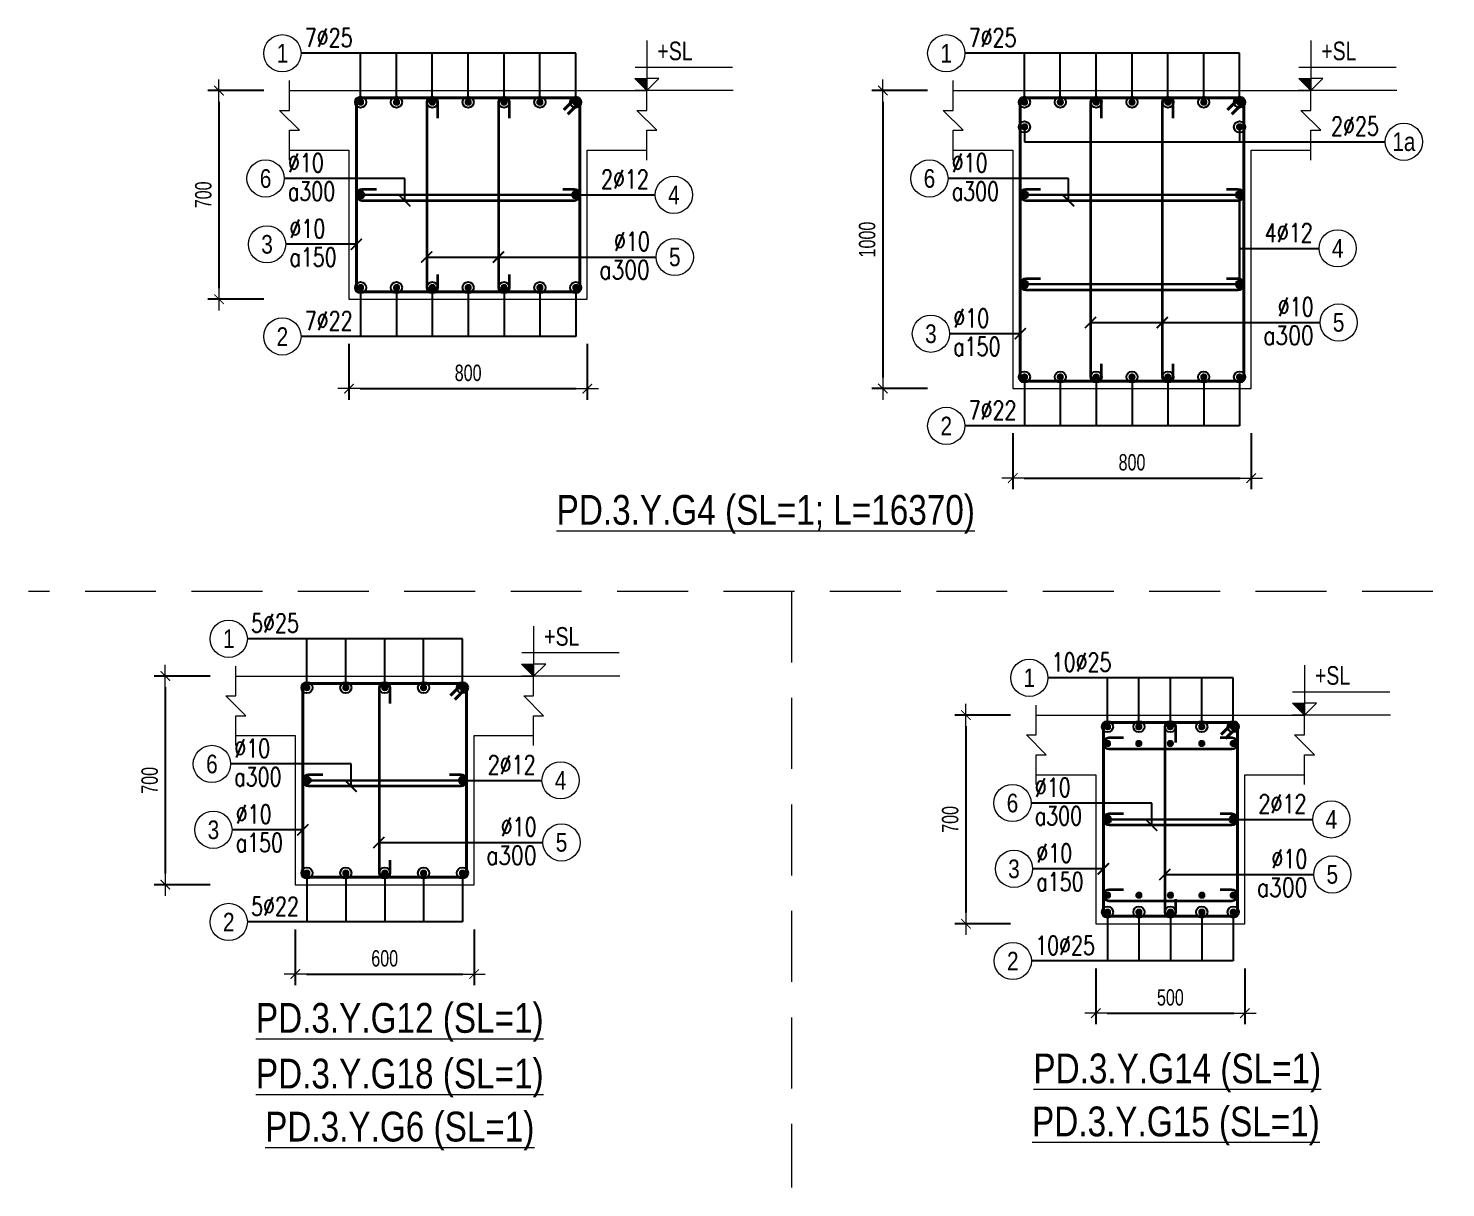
# Model space of a CAD drawing. Header units: millimetres. Extents: x 0 to 264070, y -218202 to 27271.
# Drawn here: x 246139 to 250897, y -201149 to -197260 of the extents above; entities that cross this region are included whole.
import ezdxf
from ezdxf.enums import TextEntityAlignment as Align

# ---------------------------------------------------------------- set-up
doc = ezdxf.new("R2010")
doc.units = ezdxf.units.MM
doc.header["$PDMODE"] = 3
doc.linetypes.add('HIDDEN2', pattern=[4.762499999999999, 3.175, -1.5875])
doc.layers.get('0').update_dxf_attribs({"lineweight": 20})
doc.layers.get('Defpoints').update_dxf_attribs({"color": 151, "lineweight": 9})
for name, color, linetype, lineweight in [('NDC_S_ANNO', 7, 'Continuous', 20), ('NDC_S_CONTINUOUS', 3, 'Continuous', 20), ('NDC_S_DIM', 1, 'Continuous', 15), ('NDC_S_HIDDEN', 8, 'HIDDEN2', 13), ('NDC_S_REBAR', 4, 'Continuous', 35), ('NDC_S_STIRRUP', 4, 'Continuous', 40), ('NDC_S_TEXT SYMBOL', 7, 'Continuous', 20), ('NDC_S_THIN LINE', 8, 'Continuous', 9), ('NDC_S_VN TEXT', 7, 'Continuous', 20)]:
    doc.layers.add(name, color=color, linetype=linetype, lineweight=lineweight)
doc.styles.add('ARIAL', font='arial.ttf', dxfattribs={"width": 0.8})
doc.styles.add('NDC_ANNO', font='', dxfattribs={"width": 0.8})
doc.styles.add('NDC_DIM', font='', dxfattribs={"width": 0.75})
doc.styles.add('NDC_EN TXT', font='romans.shx', dxfattribs={"width": 0.8})
doc.styles.get('NDC_ANNO').set_extended_font_data('Dotum')
doc.styles.get('NDC_DIM').set_extended_font_data('Dotum')
doc.dimstyles.new('NDC_dim_25', dxfattribs={"dimscale": 25, "dimtxt": 2.2, "dimasz": 1.5, "dimexe": 1.5, "dimexo": 2.5, "dimgap": 1, "dimtad": 1, "dimdec": 0, "dimzin": 0, "dimdsep": 46, "dimtxsty": 'NDC_DIM', "dimblk": 'DIMMARK', "dimcen": 0.09, "dimdle": 1.2, "dimclrd": 1, "dimclre": 1, "dimclrt": 3, "dimadec": 0, "dimazin": 0, "dimtfac": 1, "dimtdec": 0, "dimtix": 1, "dimtofl": 0, "dimtmove": 0, "dimatfit": 3, "dimfxl": 6, "dimfxlon": 1, "dimtolj": 1, "dimtzin": 0, "dimarcsym": 0})

# ---------------------------------------------------------------- blocks, each defined once
blk = doc.blocks.new('DIMMARK')
at = {"layer": 'NDC_S_DIM', "color": 1}
blk.add_line((-1.5, 0), (1, 0), dxfattribs=at)
at = {"layer": 'NDC_S_DIM', "color": 2, "const_width": 0.1}
blk.add_lwpolyline([(-0.4242640687119285, -0.4242640687119285), (0.4242640687119285, 0.4242640687119285)], dxfattribs=at)
blk = doc.blocks.new('kata_block_THEP')
at = {"layer": 'NDC_S_REBAR', "color": 0}
for p, q in [((-0.5, 0), (0.5, 0)), ((-0.3535533905960619, 0.353553390592424), (0.3535533905960619, -0.353553390592424)), ((0.3535533905960619, 0.353553390592424), (-0.3535533905960619, -0.353553390592424)), ((0, 0.5), (0, -0.5))]:
    blk.add_line(p, q, dxfattribs=at)
at = {"layer": 'NDC_S_REBAR', "color": 0, "const_width": 0.08333333333333334}
blk.add_lwpolyline([(-0.5, -1.818989403545856e-12, 1), (0.5000000000145519, -1.818989403545856e-12, 1), (-0.5, -1.818989403545856e-12, 1)], format="xyb", dxfattribs=at)
blk = doc.blocks.new('*U241')
blk.add_circle((-2.5, 0), 2.5)
at = {"layer": 'NDC_S_VN TEXT', "color": 3, "style": 'NDC_EN TXT', "width": 0.75}
for tag, p in [('DK1', (0.5, 0.8455043070534884)), ('KC1', (0.5, -2.972544307831413))]:
    blk.add_attdef(tag, p, '', height=2.5, dxfattribs=at)
at = {"layer": 'NDC_S_VN TEXT', "color": 7, "style": 'ARIAL', "width": 0.8}
blk.add_attdef('SH2', text='', height=2.5, dxfattribs=at).set_placement((-2.5, 0), align=Align.MIDDLE)
blk = doc.blocks.new('*U239')
blk.add_circle((2.5, 0), 2.5)
at = {"layer": 'NDC_S_VN TEXT', "color": 3, "style": 'NDC_EN TXT', "width": 0.75}
blk.add_attdef('DK2', text='', height=2.5, dxfattribs=at).set_placement((-0.85, 0.8455043070534884), align=Align.RIGHT)
at = {"layer": 'NDC_S_VN TEXT', "color": 7, "style": 'ARIAL', "width": 0.8}
blk.add_attdef('SH3', text='', height=2.5, dxfattribs=at).set_placement((2.5, 0), align=Align.MIDDLE)
blk = doc.blocks.new('*U321')
blk.add_circle((2.5, 0), 2.5)
at = {"layer": 'NDC_S_VN TEXT', "color": 3, "style": 'NDC_EN TXT'}
for tag, width, p in [('DK2', 0.75, (-0.85, 0.8455043070534884)), ('KC2', 0.8, (-0.85, -2.972544307831413))]:
    blk.add_attdef(tag, text='', height=2.5, dxfattribs=dict(at, width=width)).set_placement(p, align=Align.RIGHT)
at = {"layer": 'NDC_S_VN TEXT', "color": 7, "style": 'ARIAL', "width": 0.8}
blk.add_attdef('SH3', text='', height=2.5, dxfattribs=at).set_placement((2.5, 0), align=Align.MIDDLE)
blk = doc.blocks.new('kata_block_CT')
at = {"layer": 'NDC_S_ANNO'}
blk.add_hatch(color=3, dxfattribs=at).paths.add_polyline_path([(0, 1.596954857557648), (-1.612010908633238, 1.596954857557648), (0, 0)])
at = {"layer": 'NDC_S_ANNO', "ltscale": 50}
h = blk.add_hatch(dxfattribs=at)
h.set_pattern_fill('ANSI31', color=256, scale=1.406250541793835, style=0)
h.set_pattern_definition([(45.00000000000001, (0, 5.456968210637569e-12), (-3.157122508925224, 3.157122508925225), [])])
h.paths.add_polyline_path([(0, 1.596954857557648), (0, 0), (1.612010908924276, 1.596954857557648)])
for p, q in [((-1.592704896858777, 3.140833880479477), (11.46947077315417, 3.140833880479477)), ((11.56125648126181, 5.456968210637569e-12), (-1.63869572513795, 5.456968210637569e-12))]:
    blk.add_line(p, q, dxfattribs=at)
for points in [[(0, 6.69495074864426), (0, 0)], [(0, 0), (-1.612010908924276, 1.596954857557648), (0, 1.596954857557648)], [(0, 0), (1.612010908924276, 1.596954857557648), (0, 1.596954857557648)]]:
    blk.add_lwpolyline(points, dxfattribs=at)
at = {"layer": 'NDC_S_ANNO', "color": 8, "ltscale": 50}
blk.add_lwpolyline([(0, 0), (-1.612010908633238, 1.596954857557648), (0, 1.596954857557648)], dxfattribs=at)
at = {"layer": 'NDC_S_TEXT SYMBOL', "color": 3, "style": 'NDC_ANNO', "width": 0.8}
blk.add_attdef('CT', (1.409564409346785, 4.068271311703938), '', height=2.5, dxfattribs=at)
blk = doc.blocks.new('*D762')
at = {"layer": 'Defpoints', "color": 0, "transparency": 16777216}
for p in [(249443.8837442323, -198468.3574197125), (250243.8837442323, -198468.3574197125), (250243.8837442323, -198768.3574197125)]:
    blk.add_point(p, dxfattribs=at)
at = {"layer": 'NDC_S_DIM', "color": 1, "lineweight": -2, "transparency": 16777216}
for p, q in [((249443.8837442323, -198618.3574197125), (249443.8837442323, -198805.8574197125)), ((250243.8837442323, -198618.3574197125), (250243.8837442323, -198805.8574197125)), ((249481.3837442323, -198768.3574197125), (250206.3837442323, -198768.3574197125))]:
    blk.add_line(p, q, dxfattribs=at)
at = {"layer": 'NDC_S_DIM', "color": 1, "lineweight": -2, "transparency": 16777216, "xscale": 37.5, "yscale": 37.5, "zscale": 37.5, "rotation": 180}
blk.add_blockref('DIMMARK', (249443.8837442323, -198768.3574197125), dxfattribs=at)
at = {"layer": 'NDC_S_DIM', "color": 1, "lineweight": -2, "transparency": 16777216, "xscale": 37.5, "yscale": 37.5, "zscale": 37.5}
blk.add_blockref('DIMMARK', (250243.8837442323, -198768.3574197125), dxfattribs=at)
at = {"layer": 'NDC_S_DIM', "color": 3, "transparency": 16777216, "insert": (249843.8837442323, -198715.8574197125), "char_height": 55.00000000000001, "attachment_point": 5, "style": 'NDC_DIM'}
blk.add_mtext('\\A1;800', dxfattribs=at)
blk = doc.blocks.new('*D763')
at = {"layer": 'Defpoints', "color": 0, "transparency": 16777216}
for p in [(249513.5568687766, -197468.3574197125), (249007.5568687766, -198468.3574197125), (249513.5568687766, -198468.3574197125)]:
    blk.add_point(p, dxfattribs=at)
at = {"layer": 'NDC_S_DIM', "color": 1, "lineweight": -2, "transparency": 16777216}
for p, q in [((249157.5568687766, -197468.3574197125), (248970.0568687766, -197468.3574197125)), ((249007.5568687766, -197505.8574197125), (249007.5568687766, -198430.8574197125)), ((249157.5568687766, -198468.3574197125), (248970.0568687766, -198468.3574197125))]:
    blk.add_line(p, q, dxfattribs=at)
at = {"layer": 'NDC_S_DIM', "color": 1, "lineweight": -2, "transparency": 16777216, "xscale": 37.5, "yscale": 37.5, "zscale": 37.5}
for p, rotation in [((249007.5568687766, -197468.3574197125), 90), ((249007.5568687766, -198468.3574197125), 270)]:
    blk.add_blockref('DIMMARK', p, dxfattribs=dict(at, rotation=rotation))
at = {"layer": 'NDC_S_DIM', "color": 3, "transparency": 16777216, "insert": (248955.0568687767, -197968.3574197125), "char_height": 55.00000000000001, "attachment_point": 5, "rotation": 90, "style": 'NDC_DIM'}
blk.add_mtext('\\A1;1000', dxfattribs=at)
blk = doc.blocks.new('kata_block_TD')
at = {"color": 6, "linetype": 'ByBlock', "lineweight": -2, "style": 'ARIAL', "width": 0.8}
blk.add_attdef('SECTDET2', text='', height=5, dxfattribs=at).set_placement((0, 7.970649532882817), align=Align.CENTER)
at = {"color": 0, "linetype": 'ByBlock', "lineweight": -2, "style": 'ARIAL', "width": 0.8}
blk.add_attdef('SECTDET1', text='', height=5, dxfattribs=at).set_placement((0, 1.470649532882817), align=Align.CENTER)
at = {"color": 3, "lineweight": 25, "style": 'ARIAL', "width": 0.8}
blk.add_attdef('SSCALE', text='', height=2.5, dxfattribs=at).set_placement((0, -3.998868953555331), align=Align.CENTER)
blk = doc.blocks.new('*D764')
at = {"layer": 'Defpoints', "color": 0, "transparency": 16777216}
for p in [(247215.6397079029, -198168.3574197125), (248015.6397079029, -198168.3574197125), (248015.6397079029, -198468.3574197125)]:
    blk.add_point(p, dxfattribs=at)
at = {"layer": 'NDC_S_DIM', "color": 1, "lineweight": -2, "transparency": 16777216}
for p, q in [((247215.6397079029, -198318.3574197125), (247215.6397079029, -198505.8574197125)), ((248015.6397079029, -198318.3574197125), (248015.6397079029, -198505.8574197125)), ((247253.1397079029, -198468.3574197125), (247978.1397079029, -198468.3574197125))]:
    blk.add_line(p, q, dxfattribs=at)
at = {"layer": 'NDC_S_DIM', "color": 1, "lineweight": -2, "transparency": 16777216, "xscale": 37.5, "yscale": 37.5, "zscale": 37.5, "rotation": 180}
blk.add_blockref('DIMMARK', (247215.6397079029, -198468.3574197125), dxfattribs=at)
at = {"layer": 'NDC_S_DIM', "color": 1, "lineweight": -2, "transparency": 16777216, "xscale": 37.5, "yscale": 37.5, "zscale": 37.5}
blk.add_blockref('DIMMARK', (248015.6397079029, -198468.3574197125), dxfattribs=at)
at = {"layer": 'NDC_S_DIM', "color": 3, "transparency": 16777216, "insert": (247615.6397079029, -198415.8574197125), "char_height": 55.00000000000001, "attachment_point": 5, "style": 'NDC_DIM'}
blk.add_mtext('\\A1;800', dxfattribs=at)
blk = doc.blocks.new('*D765')
at = {"layer": 'Defpoints', "color": 0, "transparency": 16777216}
for p in [(247285.3128324472, -197468.3574197125), (246779.3128324472, -198168.3574197125), (247285.3128324472, -198168.3574197125)]:
    blk.add_point(p, dxfattribs=at)
at = {"layer": 'NDC_S_DIM', "color": 1, "lineweight": -2, "transparency": 16777216}
for p, q in [((246929.3128324472, -197468.3574197125), (246741.8128324472, -197468.3574197125)), ((246779.3128324472, -197505.8574197125), (246779.3128324472, -198130.8574197125)), ((246929.3128324472, -198168.3574197125), (246741.8128324472, -198168.3574197125))]:
    blk.add_line(p, q, dxfattribs=at)
at = {"layer": 'NDC_S_DIM', "color": 1, "lineweight": -2, "transparency": 16777216, "xscale": 37.5, "yscale": 37.5, "zscale": 37.5}
for p, rotation in [((246779.3128324472, -197468.3574197125), 90), ((246779.3128324472, -198168.3574197125), 270)]:
    blk.add_blockref('DIMMARK', p, dxfattribs=dict(at, rotation=rotation))
at = {"layer": 'NDC_S_DIM', "color": 3, "transparency": 16777216, "insert": (246726.8128324472, -197818.3574197125), "char_height": 55.00000000000001, "attachment_point": 5, "rotation": 90, "style": 'NDC_DIM'}
blk.add_mtext('\\A1;700', dxfattribs=at)
blk = doc.blocks.new('*U240')
blk.add_circle((-2.5, 0), 2.5)
at = {"layer": 'NDC_S_VN TEXT', "color": 3, "style": 'NDC_EN TXT', "width": 0.75}
blk.add_attdef('DK1', (0.5, 0.8455043070534884), '', height=2.5, dxfattribs=at)
at = {"layer": 'NDC_S_VN TEXT', "color": 7, "style": 'ARIAL', "width": 0.8}
blk.add_attdef('SH2', text='', height=2.5, dxfattribs=at).set_placement((-2.5, 0), align=Align.MIDDLE)
blk = doc.blocks.new('*D892')
at = {"layer": 'Defpoints', "color": 0, "transparency": 16777216}
for p in [(247035.5043289288, -200132.6224342701), (247635.5043289288, -200132.6224342701), (247635.5043289288, -200432.6224342701)]:
    blk.add_point(p, dxfattribs=at)
at = {"layer": 'NDC_S_DIM', "color": 1, "lineweight": -2, "transparency": 16777216}
for p, q in [((247035.5043289288, -200282.6224342701), (247035.5043289288, -200470.1224342701)), ((247635.5043289288, -200282.6224342701), (247635.5043289288, -200470.1224342701)), ((247073.0043289288, -200432.6224342701), (247598.0043289288, -200432.6224342701))]:
    blk.add_line(p, q, dxfattribs=at)
at = {"layer": 'NDC_S_DIM', "color": 1, "lineweight": -2, "transparency": 16777216, "xscale": 37.5, "yscale": 37.5, "zscale": 37.5, "rotation": 180}
blk.add_blockref('DIMMARK', (247035.5043289288, -200432.6224342701), dxfattribs=at)
at = {"layer": 'NDC_S_DIM', "color": 1, "lineweight": -2, "transparency": 16777216, "xscale": 37.5, "yscale": 37.5, "zscale": 37.5}
blk.add_blockref('DIMMARK', (247635.5043289288, -200432.6224342701), dxfattribs=at)
at = {"layer": 'NDC_S_DIM', "color": 3, "transparency": 16777216, "insert": (247335.5043289288, -200380.1224342701), "char_height": 55.00000000000001, "attachment_point": 5, "style": 'NDC_DIM'}
blk.add_mtext('\\A1;600', dxfattribs=at)
blk = doc.blocks.new('*D893')
at = {"layer": 'Defpoints', "color": 0, "transparency": 16777216}
for p in [(247105.1774534731, -199432.6224342701), (246599.1774534731, -200132.6224342701), (247105.1774534731, -200132.6224342701)]:
    blk.add_point(p, dxfattribs=at)
at = {"layer": 'NDC_S_DIM', "color": 1, "lineweight": -2, "transparency": 16777216}
for p, q in [((246749.1774534731, -199432.6224342701), (246561.6774534731, -199432.6224342701)), ((246599.1774534731, -199470.1224342701), (246599.1774534731, -200095.1224342701)), ((246749.1774534731, -200132.6224342701), (246561.6774534731, -200132.6224342701))]:
    blk.add_line(p, q, dxfattribs=at)
at = {"layer": 'NDC_S_DIM', "color": 1, "lineweight": -2, "transparency": 16777216, "xscale": 37.5, "yscale": 37.5, "zscale": 37.5}
for p, rotation in [((246599.1774534731, -199432.6224342701), 90), ((246599.1774534731, -200132.6224342701), 270)]:
    blk.add_blockref('DIMMARK', p, dxfattribs=dict(at, rotation=rotation))
at = {"layer": 'NDC_S_DIM', "color": 3, "transparency": 16777216, "insert": (246546.6774534732, -199782.6224342701), "char_height": 55.00000000000001, "attachment_point": 5, "rotation": 90, "style": 'NDC_DIM'}
blk.add_mtext('\\A1;700', dxfattribs=at)
blk = doc.blocks.new('*D894')
at = {"layer": 'Defpoints', "color": 0, "transparency": 16777216}
for p in [(249722.6270704448, -200263.6483653344), (250222.6270704448, -200263.6483653344), (250222.6270704448, -200563.6483653344)]:
    blk.add_point(p, dxfattribs=at)
at = {"layer": 'NDC_S_DIM', "color": 1, "lineweight": -2, "transparency": 16777216}
for p, q in [((249722.6270704448, -200413.6483653344), (249722.6270704448, -200601.1483653344)), ((250222.6270704448, -200413.6483653344), (250222.6270704448, -200601.1483653344)), ((249760.1270704448, -200563.6483653344), (250185.1270704448, -200563.6483653344))]:
    blk.add_line(p, q, dxfattribs=at)
at = {"layer": 'NDC_S_DIM', "color": 1, "lineweight": -2, "transparency": 16777216, "xscale": 37.5, "yscale": 37.5, "zscale": 37.5, "rotation": 180}
blk.add_blockref('DIMMARK', (249722.6270704448, -200563.6483653344), dxfattribs=at)
at = {"layer": 'NDC_S_DIM', "color": 1, "lineweight": -2, "transparency": 16777216, "xscale": 37.5, "yscale": 37.5, "zscale": 37.5}
blk.add_blockref('DIMMARK', (250222.6270704448, -200563.6483653344), dxfattribs=at)
at = {"layer": 'NDC_S_DIM', "color": 3, "transparency": 16777216, "insert": (249972.6270704448, -200511.1483653344), "char_height": 55.00000000000001, "attachment_point": 5, "style": 'NDC_DIM'}
blk.add_mtext('\\A1;500', dxfattribs=at)
blk = doc.blocks.new('*D895')
at = {"layer": 'Defpoints', "color": 0, "transparency": 16777216}
for p in [(249792.3001949891, -199563.6483653344), (249286.3001949891, -200263.6483653344), (249792.3001949891, -200263.6483653344)]:
    blk.add_point(p, dxfattribs=at)
at = {"layer": 'NDC_S_DIM', "color": 1, "lineweight": -2, "transparency": 16777216}
for p, q in [((249436.3001949891, -199563.6483653344), (249248.8001949891, -199563.6483653344)), ((249286.3001949891, -199601.1483653344), (249286.3001949891, -200226.1483653344)), ((249436.3001949891, -200263.6483653344), (249248.8001949891, -200263.6483653344))]:
    blk.add_line(p, q, dxfattribs=at)
at = {"layer": 'NDC_S_DIM', "color": 1, "lineweight": -2, "transparency": 16777216, "xscale": 37.5, "yscale": 37.5, "zscale": 37.5}
for p, rotation in [((249286.3001949891, -199563.6483653344), 90), ((249286.3001949891, -200263.6483653344), 270)]:
    blk.add_blockref('DIMMARK', p, dxfattribs=dict(at, rotation=rotation))
at = {"layer": 'NDC_S_DIM', "color": 3, "transparency": 16777216, "insert": (249233.8001949892, -199913.6483653344), "char_height": 55.00000000000001, "attachment_point": 5, "rotation": 90, "style": 'NDC_DIM'}
blk.add_mtext('\\A1;700', dxfattribs=at)

msp = doc.modelspace()

# ---------------------------------------------------------------- linework, layer by layer
at = {"layer": 'NDC_S_CONTINUOUS'}
for points in [[(247015.6397079029, -197468.3574197125), (247215.6397079029, -197468.3574197125), (247215.6397079029, -197468.3574197125), (248015.6397079029, -197468.3574197125), (248015.6397079029, -197468.3574197125), (248215.6397079029, -197468.3574197125)], [(249243.8837442323, -197468.3574197125), (249443.8837442323, -197468.3574197125), (249443.8837442323, -197468.3574197125), (250243.8837442323, -197468.3574197125), (250243.8837442323, -197468.3574197125), (250443.8837442323, -197468.3574197125)], [(247015.6397079029, -197668.3574197125), (247215.6397079029, -197668.3574197125), (247215.6397079029, -198168.3574197125), (248015.6397079029, -198168.3574197125), (248015.6397079029, -197668.3574197125), (248215.6397079029, -197668.3574197125)], [(249243.8837442323, -197668.3574197125), (249443.8837442323, -197668.3574197125), (249443.8837442323, -198468.3574197125), (250243.8837442323, -198468.3574197125), (250243.8837442323, -197668.3574197125), (250443.8837442323, -197668.3574197125)], [(246835.5043289288, -199432.6224342701), (247035.5043289288, -199432.6224342701), (247035.5043289288, -199432.6224342701), (247635.5043289288, -199432.6224342701), (247635.5043289288, -199432.6224342701), (247835.5043289288, -199432.6224342701)], [(249522.6270704448, -199563.6483653344), (249722.6270704448, -199563.6483653344), (249722.6270704448, -199563.6483653344), (250222.6270704448, -199563.6483653344), (250222.6270704448, -199563.6483653344), (250422.6270704448, -199563.6483653344)], [(246835.5043289288, -199632.6224342701), (247035.5043289288, -199632.6224342701), (247035.5043289288, -200132.6224342701), (247635.5043289288, -200132.6224342701), (247635.5043289288, -199632.6224342701), (247835.5043289288, -199632.6224342701)], [(249522.6270704448, -199763.6483653344), (249722.6270704448, -199763.6483653344), (249722.6270704448, -200263.6483653344), (250222.6270704448, -200263.6483653344), (250222.6270704448, -199763.6483653344), (250422.6270704448, -199763.6483653344)]]:
    msp.add_lwpolyline(points, dxfattribs=at)
at = {"layer": 'NDC_S_DIM'}
for centre in [(249482.8837442322, -197590.3925033232), (250204.8837442322, -197590.3925033232)]:
    msp.add_circle(centre, 18.82654195789014, dxfattribs=at)
at = {"layer": 'NDC_S_HIDDEN', "ltscale": 75}
for p, q in [((264069.962048562, -199149.0592886331), (246139.3854869821, -199149.0592886331)), ((248700.8964243506, -199149.0592886331), (248700.8964243506, -201149.0592886309))]:
    msp.add_line(p, q, dxfattribs=at)
at = {"layer": 'NDC_S_REBAR'}
for points in [[(247513.605371043, -197560.7021096458), (247513.605371043, -197511.788939836, 0.9999999999999999), (247476.741371043, -197511.788939836), (247476.741371043, -198124.9254197125, 0.9999999999999999), (247513.605371043, -198124.9254197125), (247513.605371043, -198085.6685287037, -0.414213562)], [(247754.2720377098, -197560.7021096458), (247754.2720377098, -197511.788939836, 0.9999999999999999), (247717.4080377097, -197511.788939836), (247717.4080377097, -198124.9254197125, 0.9999999999999999), (247754.2720377098, -198124.9254197125), (247754.2720377098, -198085.6685287037, -0.414213562)], [(249741.8494073724, -197560.7021096458), (249741.8494073724, -197511.788939836, 0.9999999999999999), (249704.9854073724, -197511.788939836), (249704.9854073724, -198424.9254197125, 0.9999999999999999), (249741.8494073724, -198424.9254197125), (249741.8494073724, -198385.6685287037, -0.414213562)], [(249982.5160740392, -197560.7021096458), (249982.5160740392, -197511.788939836, 0.9999999999999999), (249945.6520740392, -197511.788939836), (249945.6520740392, -198424.9254197125, 0.9999999999999999), (249982.5160740392, -198424.9254197125), (249982.5160740392, -198385.6685287037, -0.414213562)], [(247307.9848777127, -197799.9254197125), (247259.0717079029, -197799.9254197125, 0.9999999999999999), (247259.0717079029, -197836.7894197126), (247972.2077079028, -197836.7894197126, 0.9999999999999999), (247972.2077079028, -197799.9254197125), (247932.950816894, -197799.9254197125, -0.414213562)], [(249536.2289140422, -197799.9254197125), (249487.3157442323, -197799.9254197125, 0.9999999999999999), (249487.3157442323, -197836.7894197126), (250200.4517442323, -197836.7894197126, 0.9999999999999999), (250200.4517442323, -197799.9254197125), (250161.1948532235, -197799.9254197125, -0.414213562)], [(249536.2289140422, -198099.9254197125), (249487.3157442323, -198099.9254197125, 0.9999999999999999), (249487.3157442323, -198136.7894197126), (250200.4517442323, -198136.7894197126, 0.9999999999999999), (250200.4517442323, -198099.9254197125), (250161.1948532235, -198099.9254197125, -0.414213562)], [(247353.8743710229, -199524.9671242034), (247353.8743710229, -199476.0539543936, 0.9999999999999999), (247317.0103710229, -199476.0539543936), (247317.0103710229, -200089.19043427, 0.9999999999999999), (247353.8743710229, -200089.19043427), (247353.8743710229, -200049.9335432612, -0.414213562)], [(249991.0590704448, -199655.9930552678), (249991.0590704448, -199607.0798854579, 0.9999999999999999), (249954.1950704448, -199607.0798854579), (249954.1950704448, -200220.2163653344, 0.9999999999999999), (249991.0590704448, -200220.2163653344), (249991.0590704448, -200180.9594743256, -0.414213562)], [(249814.9722402547, -199640.2738887314), (249766.0590704448, -199640.2738887314, 0.9999999999999999), (249766.0590704448, -199677.1378887315), (250179.1950704448, -199677.1378887315, 0.9999999999999999), (250179.1950704448, -199640.2738887314), (250139.9381794359, -199640.2738887314, -0.414213562)], [(247127.8494987387, -199764.1904342701), (247078.9363289288, -199764.1904342701, 0.9999999999999999), (247078.9363289288, -199801.0544342702), (247592.0723289288, -199801.0544342702, 0.9999999999999999), (247592.0723289288, -199764.1904342701), (247552.81543792, -199764.1904342701, -0.414213562)], [(249814.9722402547, -199895.2163653344), (249766.0590704448, -199895.2163653344, 0.9999999999999999), (249766.0590704448, -199932.0803653345), (250179.1950704448, -199932.0803653345, 0.9999999999999999), (250179.1950704448, -199895.2163653344), (250139.9381794359, -199895.2163653344, -0.414213562)], [(249814.9722402547, -200149.7160578582), (249766.0590704448, -200149.7160578582, 0.9999999999999999), (249766.0590704448, -200186.5800578582), (250179.1950704448, -200186.5800578582, 0.9999999999999999), (250179.1950704448, -200149.7160578582), (250139.9381794359, -200149.7160578582, -0.414213562)]]:
    msp.add_lwpolyline(points, format="xyb", dxfattribs=at)
at = {"layer": 'NDC_S_STIRRUP'}
for points in [[(247936.6397079029, -197533.3574197125), (247976.6397079029, -197493.3574197125, -0.414213562), (247990.6397079029, -197507.3574197125), (247990.6397079029, -198129.3574197125, -0.414213562), (247976.6397079029, -198143.3574197125), (247254.6397079029, -198143.3574197125, -0.414213562), (247240.6397079029, -198129.3574197125), (247240.6397079029, -197507.3574197125, -0.414213562), (247254.6397079029, -197493.3574197125), (247976.6397079029, -197493.3574197125, -0.414213562), (247990.6397079029, -197507.3574197125), (247950.6397079029, -197547.3574197125)], [(250164.8837442323, -197533.3574197125), (250204.8837442323, -197493.3574197125, -0.414213562), (250218.8837442323, -197507.3574197125), (250218.8837442323, -198429.3574197125, -0.414213562), (250204.8837442323, -198443.3574197125), (249482.8837442323, -198443.3574197125, -0.414213562), (249468.8837442323, -198429.3574197125), (249468.8837442323, -197507.3574197125, -0.414213562), (249482.8837442323, -197493.3574197125), (250204.8837442323, -197493.3574197125, -0.414213562), (250218.8837442323, -197507.3574197125), (250178.8837442323, -197547.3574197125)], [(247556.5043289288, -199497.6224342701), (247596.5043289288, -199457.6224342701, -0.414213562), (247610.5043289288, -199471.6224342701), (247610.5043289288, -200093.6224342701, -0.414213562), (247596.5043289288, -200107.6224342701), (247074.5043289288, -200107.6224342701, -0.414213562), (247060.5043289288, -200093.6224342701), (247060.5043289288, -199471.6224342701, -0.414213562), (247074.5043289288, -199457.6224342701), (247596.5043289288, -199457.6224342701, -0.414213562), (247610.5043289288, -199471.6224342701), (247570.5043289288, -199511.6224342701)], [(250143.6270704448, -199628.6483653344), (250183.6270704448, -199588.6483653344, -0.414213562), (250197.6270704448, -199602.6483653344), (250197.6270704448, -200224.6483653344, -0.414213562), (250183.6270704448, -200238.6483653344), (249761.6270704448, -200238.6483653344, -0.414213562), (249747.6270704448, -200224.6483653344), (249747.6270704448, -199602.6483653344, -0.414213562), (249761.6270704448, -199588.6483653344), (250183.6270704448, -199588.6483653344, -0.414213562), (250197.6270704448, -199602.6483653344), (250157.6270704448, -199642.6483653344)]]:
    msp.add_lwpolyline(points, format="xyb", dxfattribs=at)
at = {"layer": 'NDC_S_THIN LINE'}
for points in [[(247015.6397079029, -197701.6907530459), (247015.6397079029, -197601.6907530459), (247048.9730412362, -197601.6907530459), (246982.3063745695, -197535.0240863792), (247015.6397079029, -197535.0240863792), (247015.6397079029, -197435.0240863792)], [(248215.6397079029, -197701.6907530459), (248215.6397079029, -197601.6907530459), (248248.9730412362, -197601.6907530459), (248182.3063745695, -197535.0240863792), (248215.6397079029, -197535.0240863792), (248215.6397079029, -197435.0240863792)], [(249243.8837442323, -197701.6907530459), (249243.8837442323, -197601.6907530459), (249277.2170775656, -197601.6907530459), (249210.550410899, -197535.0240863792), (249243.8837442323, -197535.0240863792), (249243.8837442323, -197435.0240863792)], [(250443.8837442323, -197701.6907530459), (250443.8837442323, -197601.6907530459), (250477.2170775656, -197601.6907530459), (250410.550410899, -197535.0240863792), (250443.8837442323, -197535.0240863792), (250443.8837442323, -197435.0240863792)], [(246835.5043289288, -199665.9557676034), (246835.5043289288, -199565.9557676034), (246868.8376622621, -199565.9557676034), (246802.1709955955, -199499.2891009368), (246835.5043289288, -199499.2891009368), (246835.5043289288, -199399.2891009368)], [(247835.5043289288, -199665.9557676034), (247835.5043289288, -199565.9557676034), (247868.8376622621, -199565.9557676034), (247802.1709955955, -199499.2891009368), (247835.5043289288, -199499.2891009368), (247835.5043289288, -199399.2891009368)], [(249522.6270704448, -199796.9816986678), (249522.6270704448, -199696.9816986678), (249555.9604037782, -199696.9816986678), (249489.2937371115, -199630.3150320011), (249522.6270704448, -199630.3150320011), (249522.6270704448, -199530.3150320011)], [(250422.6270704448, -199796.9816986678), (250422.6270704448, -199696.9816986678), (250455.9604037782, -199696.9816986678), (250389.2937371115, -199630.3150320011), (250422.6270704448, -199630.3150320011), (250422.6270704448, -199530.3150320011)]]:
    msp.add_lwpolyline(points, dxfattribs=at)

# ---------------------------------------------------------------- block references
at = {"layer": 'NDC_S_REBAR', "color": 3, "xscale": 22, "yscale": 22, "zscale": 22}
for p in [(247254.6397079029, -197507.3574197125), (247254.6397079029, -197818.3574197125), (247254.6397079029, -198129.3574197125)]:
    msp.add_blockref('kata_block_THEP', p, dxfattribs=at)
at = {"layer": 'NDC_S_REBAR', "xscale": 22, "yscale": 22, "zscale": 22}
for p in [(247374.9730412363, -197507.3574197126), (247495.3063745696, -197507.3574197126), (247615.6397079029, -197507.3574197125), (247735.9730412363, -197507.3574197125), (247856.3063745695, -197507.3574197125), (247976.6397079029, -197507.3574197125), (249482.8837442323, -197507.3574197125), (249603.2170775658, -197507.3574197126), (249723.5504108991, -197507.3574197126), (249843.8837442324, -197507.3574197125), (249964.2170775657, -197507.3574197125), (250084.550410899, -197507.3574197125), (250204.8837442323, -197507.3574197125), (249482.8837442322, -197590.3925033232), (250204.8837442322, -197590.3925033232), (247976.6397079029, -197818.3574197125), (249482.8837442323, -197818.3574197125), (250204.8837442323, -197818.3574197125), (247374.9730412363, -198129.3574197126), (247495.3063745696, -198129.3574197126), (247615.6397079029, -198129.3574197125), (247735.9730412363, -198129.3574197125), (247856.3063745695, -198129.3574197125), (247976.6397079029, -198129.3574197125), (249482.8837442323, -198118.3574197125), (250204.8837442323, -198118.3574197125), (249482.8837442323, -198429.3574197125), (249603.2170775658, -198429.3574197126), (249723.5504108991, -198429.3574197126), (249843.8837442324, -198429.3574197125), (249964.2170775657, -198429.3574197125), (250084.550410899, -198429.3574197125), (250204.8837442323, -198429.3574197125), (247074.5043289288, -199471.6224342701), (247205.0043289288, -199471.6224342701), (247335.5043289288, -199471.6224342701), (247466.0043289288, -199471.6224342701), (247596.5043289288, -199471.6224342701), (249761.6270704448, -199602.6483653344), (250183.6270704448, -199602.6483653344), (249761.6270704448, -199658.7058887314), (250183.6270704448, -199658.7058887314), (247074.5043289288, -199782.6224342701), (247596.5043289288, -199782.6224342701), (249761.6270704448, -199913.6483653344), (250183.6270704448, -199913.6483653344), (247074.5043289288, -200093.6224342701), (247205.0043289288, -200093.6224342701), (247335.5043289288, -200093.6224342701), (247466.0043289288, -200093.6224342701), (247596.5043289288, -200093.6224342701), (249761.6270704448, -200168.1480578582), (249867.1270704448, -200168.1480578582), (249972.6270704448, -200168.1480578582), (250078.1270704448, -200168.1480578582), (250183.6270704448, -200168.1480578582), (249761.6270704448, -200224.6483653344), (249867.1270704448, -200224.6483653344), (249972.6270704448, -200224.6483653344), (250078.1270704448, -200224.6483653344), (250183.6270704448, -200224.6483653344)]:
    msp.add_blockref('kata_block_THEP', p, dxfattribs=at)
at = {"layer": 'NDC_S_REBAR', "xscale": -22, "yscale": 22, "zscale": 22, "rotation": 180}
for p in [(249867.1270704448, -199602.6483653344), (249972.6270704448, -199602.6483653344), (250078.1270704448, -199602.6483653344), (249867.1270704448, -199658.7058887314), (249972.6270704448, -199658.7058887314), (250078.1270704448, -199658.7058887314)]:
    msp.add_blockref('kata_block_THEP', p, dxfattribs=at)
at = {"layer": 'NDC_S_THIN LINE', "xscale": 25, "yscale": 25, "zscale": 25}
for name, p, values in [('*U240', (247054.6397079029, -197343.3574197125), {'SH2': '1', 'DK1': '7%%c25'}), ('*U240', (249282.8837442323, -197343.3574197125), {'SH2': '1', 'DK1': '7%%c25'}), ('*U239', (250693.8837442322, -197640.3925033232), {'SH3': '1a', 'DK2': '2%%c25'}), ('*U241', (246998.1397079029, -197763.3574197125), {'SH2': '6', 'DK1': '%%c10', 'KC1': 'a300'}), ('*U241', (249226.3837442323, -197763.3574197125), {'SH2': '6', 'DK1': '%%c10', 'KC1': 'a300'}), ('*U239', (248243.5299517004, -197818.3574197125), {'SH3': '4', 'DK2': '2%%c12'}), ('*U241', (247003.1397079029, -197984.1780903221), {'SH2': '3', 'DK1': '%%c10', 'KC1': 'a150'}), ('*U321', (248246.6959067671, -198026.8245478919), {'SH3': '5', 'DK2': '%%c10', 'KC2': 'a300'}), ('*U239', (250471.7739880299, -197997.764915828), {'SH3': '4', 'DK2': '4%%c12'}), ('*U321', (250474.9399430965, -198246.5948981196), {'SH3': '5', 'DK2': '%%c10', 'KC2': 'a300'}), ('*U240', (247054.6397079029, -198293.3574197125), {'SH2': '2', 'DK1': '7%%c22'}), ('*U241', (249231.3837442323, -198284.1780903221), {'SH2': '3', 'DK1': '%%c10', 'KC1': 'a150'}), ('*U240', (249282.8837442323, -198593.3574197125), {'SH2': '2', 'DK1': '7%%c22'}), ('*U240', (246874.5043289288, -199307.6224342701), {'SH2': '1', 'DK1': '5%%c25'}), ('*U240', (249561.6270704448, -199438.6483653344), {'SH2': '1', 'DK1': '10%%c25'}), ('*U241', (246818.0043289288, -199727.6224342701), {'SH2': '6', 'DK1': '%%c10', 'KC1': 'a300'}), ('*U239', (247863.3945727264, -199782.6224342701), {'SH3': '4', 'DK2': '2%%c12'}), ('*U241', (249505.1270704448, -199858.6483653344), {'SH2': '6', 'DK1': '%%c10', 'KC1': 'a300'}), ('*U239', (250450.5173142423, -199913.6483653344), {'SH3': '4', 'DK2': '2%%c12'}), ('*U241', (246823.0043289288, -199948.4431048797), {'SH2': '3', 'DK1': '%%c10', 'KC1': 'a150'}), ('*U321', (247866.560527793, -199991.0895624494), {'SH3': '5', 'DK2': '%%c10', 'KC2': 'a300'}), ('*U241', (249510.1270704448, -200079.469035944), {'SH2': '3', 'DK1': '%%c10', 'KC1': 'a150'}), ('*U321', (250453.683269309, -200098.5646282212), {'SH3': '5', 'DK2': '%%c10', 'KC2': 'a300'}), ('*U240', (246874.5043289288, -200257.6224342701), {'SH2': '2', 'DK1': '5%%c22'}), ('*U240', (249506.1686225963, -200388.6483653344), {'SH2': '2', 'DK1': '10%%c25'})]:
    msp.add_blockref(name, p, dxfattribs=at).add_auto_attribs(values)
at = {"layer": 'NDC_S_VN TEXT', "xscale": 25, "yscale": 25, "zscale": 25}
for p in [(248215.6397079029, -197468.3574197125), (250443.8837442323, -197468.3574197125), (247835.5043289288, -199432.6224342701), (250422.6270704448, -199563.6483653344)]:
    msp.add_blockref('kata_block_CT', p, dxfattribs=at).add_auto_attribs({'CT': '+SL'})
at = {"layer": 'NDC_S_VN TEXT'}
ref = msp.add_blockref('kata_block_TD', (248614.6534707602, -198954.5671633888), dxfattribs=dict(at, xscale=20, yscale=20, zscale=20))
ref.add_attrib('SECTDET1', '%%uPD.3.Y.G4 (SL=1; L=16370)', dxfattribs={"layer": '0', "color": 0, "linetype": 'ByBlock', "lineweight": -2, "height": 100, "style": 'ARIAL', "width": 0.8}).set_placement((248614.6534707602, -198925.1541727312), align=Align.CENTER)
ref = msp.add_blockref('kata_block_TD', (247386.0970851736, -200658.9611919992), dxfattribs=dict(at, xscale=20, yscale=20, zscale=20))
ref.add_attrib('SECTDET1', '%%uPD.3.Y.G12 (SL=1)', dxfattribs={"layer": '0', "color": 0, "linetype": 'ByBlock', "lineweight": -2, "height": 100, "style": 'ARIAL', "width": 0.8}).set_placement((247386.0970851736, -200629.5482013415), align=Align.CENTER)
ref = msp.add_blockref('kata_block_TD', (249995.8854448024, -200828.5540122714), dxfattribs=dict(at, xscale=20, yscale=20, zscale=20))
ref.add_attrib('SECTDET1', '%%uPD.3.Y.G14 (SL=1)', dxfattribs={"layer": '0', "color": 0, "linetype": 'ByBlock', "lineweight": -2, "height": 100, "style": 'ARIAL', "width": 0.8}).set_placement((249995.8854448024, -200799.1410216138), align=Align.CENTER)
ref = msp.add_blockref('kata_block_TD', (247386.0970851736, -200845.7760978916), dxfattribs=dict(at, xscale=20, yscale=20, zscale=20))
ref.add_attrib('SECTDET1', '%%uPD.3.Y.G18 (SL=1)', dxfattribs={"layer": '0', "color": 0, "linetype": 'ByBlock', "lineweight": -2, "height": 100, "style": 'ARIAL', "width": 0.8}).set_placement((247386.0970851736, -200816.363107234), align=Align.CENTER)
ref = msp.add_blockref('kata_block_TD', (247386.0970851736, -201023.7244087775), dxfattribs=dict(at, xscale=20, yscale=20, zscale=20))
ref.add_attrib('SECTDET1', '%%uPD.3.Y.G6 (SL=1)', dxfattribs={"layer": '0', "color": 0, "linetype": 'ByBlock', "lineweight": -2, "height": 100, "style": 'ARIAL', "width": 0.8}).set_placement((247386.0970851736, -200994.3114181198), align=Align.CENTER)
ref = msp.add_blockref('kata_block_TD', (249991.3286443349, -201006.3617567758), dxfattribs=dict(at, xscale=20, yscale=20, zscale=20))
ref.add_attrib('SECTDET1', '%%uPD.3.Y.G15 (SL=1)', dxfattribs={"layer": '0', "color": 0, "linetype": 'ByBlock', "lineweight": -2, "height": 100, "style": 'ARIAL', "width": 0.8}).set_placement((249991.3286443349, -200976.9487661182), align=Align.CENTER)

# ---------------------------------------------------------------- dimensions: what is measured, and where the dimension line sits
at = {"layer": 'NDC_S_DIM'}
for base, p1, p2, picture, middle in [((246779.3128324472, -198168.3574197125), (247285.3128324472, -197468.3574197125), (247285.3128324472, -198168.3574197125), '*D765', (246726.8128324472, -197818.3574197125)), ((249007.5568687766, -198468.3574197125), (249513.5568687766, -197468.3574197125), (249513.5568687766, -198468.3574197125), '*D763', (248955.0568687767, -197968.3574197125)), ((246599.1774534731, -200132.6224342701), (247105.1774534731, -199432.6224342701), (247105.1774534731, -200132.6224342701), '*D893', (246546.6774534732, -199782.6224342701)), ((249286.3001949891, -200263.6483653344), (249792.3001949891, -199563.6483653344), (249792.3001949891, -200263.6483653344), '*D895', (249233.8001949892, -199913.6483653344))]:
    dim = msp.add_linear_dim(base=base, p1=p1, p2=p2, angle=270, dimstyle='NDC_dim_25', dxfattribs=at)
    dim.commit()
    dim.dimension.update_dxf_attribs({"geometry": picture, "text_midpoint": middle})
for base, p1, p2, picture, middle in [((248015.6397079029, -198468.3574197125), (247215.6397079029, -198168.3574197125), (248015.6397079029, -198168.3574197125), '*D764', (247615.6397079029, -198415.8574197125)), ((250243.8837442323, -198768.3574197125), (249443.8837442323, -198468.3574197125), (250243.8837442323, -198468.3574197125), '*D762', (249843.8837442323, -198715.8574197125)), ((247635.5043289288, -200432.6224342701), (247035.5043289288, -200132.6224342701), (247635.5043289288, -200132.6224342701), '*D892', (247335.5043289288, -200380.1224342701)), ((250222.6270704448, -200563.6483653344), (249722.6270704448, -200263.6483653344), (250222.6270704448, -200263.6483653344), '*D894', (249972.6270704448, -200511.1483653344))]:
    dim = msp.add_linear_dim(base=base, p1=p1, p2=p2, dimstyle='NDC_dim_25', dxfattribs=at)
    dim.commit()
    dim.dimension.update_dxf_attribs({"geometry": picture, "text_midpoint": middle})

# ---------------------------------------------------------------- leaders
at = {"layer": 'NDC_S_THIN LINE'}
for points, override in [([(247254.6397079029, -197507.3574197125), (247254.6397079029, -197343.3574197125), (247054.6397079029, -197343.3574197125)], {"dimldrblk": 'DotBlank'}), ([(247976.6397079029, -197507.3574197125), (247976.6397079029, -197343.3574197125), (247054.6397079029, -197343.3574197125)], {"dimldrblk": 'DotBlank'}), ([(247374.9730412363, -197507.3574197126), (247374.9730412363, -197343.3574197126), (247174.9730412363, -197343.3574197126)], {"dimldrblk": 'DotBlank'}), ([(247495.3063745696, -197507.3574197126), (247495.3063745696, -197343.3574197126), (247295.3063745696, -197343.3574197126)], {"dimldrblk": 'DotBlank'}), ([(247615.6397079031, -197507.3574197126), (247615.6397079031, -197343.3574197126), (247415.6397079031, -197343.3574197126)], {"dimldrblk": 'DotBlank'}), ([(247735.9730412364, -197507.3574197126), (247735.9730412364, -197343.3574197126), (247535.9730412364, -197343.3574197126)], {"dimldrblk": 'DotBlank'}), ([(247856.3063745697, -197507.3574197126), (247856.3063745697, -197343.3574197126), (247656.3063745697, -197343.3574197126)], {"dimldrblk": 'DotBlank'}), ([(249482.8837442323, -197507.3574197125), (249482.8837442323, -197343.3574197125), (249282.8837442323, -197343.3574197125)], {"dimldrblk": 'DotBlank'}), ([(250204.8837442323, -197507.3574197125), (250204.8837442323, -197343.3574197125), (249282.8837442323, -197343.3574197125)], {"dimldrblk": 'DotBlank'}), ([(249603.2170775658, -197507.3574197126), (249603.2170775658, -197343.3574197126), (249403.2170775658, -197343.3574197126)], {"dimldrblk": 'DotBlank'}), ([(249723.5504108991, -197507.3574197126), (249723.5504108991, -197343.3574197126), (249523.5504108991, -197343.3574197126)], {"dimldrblk": 'DotBlank'}), ([(249843.8837442325, -197507.3574197126), (249843.8837442325, -197343.3574197126), (249643.8837442325, -197343.3574197126)], {"dimldrblk": 'DotBlank'}), ([(249964.2170775658, -197507.3574197126), (249964.2170775658, -197343.3574197126), (249764.2170775658, -197343.3574197126)], {"dimldrblk": 'DotBlank'}), ([(250084.5504108992, -197507.3574197126), (250084.5504108992, -197343.3574197126), (249884.5504108992, -197343.3574197126)], {"dimldrblk": 'DotBlank'}), ([(249482.8837442322, -197590.3925033232), (249482.8837442322, -197640.3925033232), (250693.8837442322, -197640.3925033232)], {"dimldrblk": 'DotBlank'}), ([(250204.8837442322, -197590.3925033232), (250204.8837442322, -197640.3925033232), (250693.8837442322, -197640.3925033232)], {"dimldrblk": 'DotBlank'}), ([(247402.9730412362, -197838.3574197125), (247402.9730412362, -197763.3574197125), (246998.1397079029, -197763.3574197125)], {"dimldrblk": 'ArchTick'}), ([(247254.6397079029, -197818.3574197125), (247982.6397079029, -197818.3574197125)], {"dimasz": 1, "dimldrblk": 'DotBlank'}), ([(247976.6397079029, -197818.3574197125), (247254.6397079029, -197818.3574197125)], {"dimasz": 1, "dimldrblk": 'DotBlank'}), ([(249631.2170775656, -197838.3574197125), (249631.2170775656, -197763.3574197125), (249226.3837442323, -197763.3574197125)], {"dimldrblk": 'ArchTick'}), ([(249482.8837442323, -197818.3574197125), (250210.8837442323, -197818.3574197125)], {"dimasz": 1, "dimldrblk": 'DotBlank'}), ([(250204.8837442323, -197818.3574197125), (249482.8837442323, -197818.3574197125)], {"dimasz": 1, "dimldrblk": 'DotBlank'}), ([(247976.6397079029, -197818.3574197125), (248243.5299517004, -197818.3574197125)], {"dimldrblk": 'DotSmall'}), ([(250204.8837442323, -197818.3574197126), (250204.8837442323, -198118.3574197125)], {"dimldrblk": 'DotSmall'}), ([(250204.8837442323, -198118.3574197125), (250204.8837442323, -197818.3574197126)], {"dimldrblk": 'DotSmall'}), ([(247240.6397079029, -197984.1780903221), (247003.1397079029, -197984.1780903221)], {"dimldrblk": 'ArchTick'}), ([(250204.8837442323, -197997.764915828), (250471.7739880299, -197997.764915828)], {"dimldrblk": 'DotSmall'}), ([(247476.741371043, -198026.8245478919), (248246.6959067671, -198026.8245478919)], {"dimldrblk": 'ArchTick'}), ([(247717.4080377099, -198026.8245478919), (248246.6959067671, -198026.8245478919)], {"dimldrblk": 'ArchTick'}), ([(247254.6397079029, -198129.3574197125), (247254.6397079029, -198293.3574197125), (247054.6397079029, -198293.3574197125)], {"dimldrblk": 'DotBlank'}), ([(247976.6397079029, -198129.3574197125), (247976.6397079029, -198293.3574197125), (247054.6397079029, -198293.3574197125)], {"dimldrblk": 'DotBlank'}), ([(247374.9730412363, -198129.3574197126), (247374.9730412363, -198293.3574197126), (247174.9730412363, -198293.3574197126)], {"dimldrblk": 'DotBlank'}), ([(247495.3063745696, -198129.3574197126), (247495.3063745696, -198293.3574197126), (247295.3063745696, -198293.3574197126)], {"dimldrblk": 'DotBlank'}), ([(247615.6397079031, -198129.3574197126), (247615.6397079031, -198293.3574197126), (247415.6397079031, -198293.3574197126)], {"dimldrblk": 'DotBlank'}), ([(247735.9730412364, -198129.3574197126), (247735.9730412364, -198293.3574197126), (247535.9730412364, -198293.3574197126)], {"dimldrblk": 'DotBlank'}), ([(247856.3063745697, -198129.3574197126), (247856.3063745697, -198293.3574197126), (247656.3063745697, -198293.3574197126)], {"dimldrblk": 'DotBlank'}), ([(249482.8837442323, -198118.3574197125), (250210.8837442323, -198118.3574197125)], {"dimasz": 1, "dimldrblk": 'DotBlank'}), ([(250204.8837442323, -198118.3574197125), (249482.8837442323, -198118.3574197125)], {"dimasz": 1, "dimldrblk": 'DotBlank'}), ([(249704.9854073724, -198246.5948981196), (250474.9399430965, -198246.5948981196)], {"dimldrblk": 'ArchTick'}), ([(249945.6520740394, -198246.5948981196), (250474.9399430965, -198246.5948981196)], {"dimldrblk": 'ArchTick'}), ([(249468.8837442323, -198284.1780903221), (249231.3837442323, -198284.1780903221)], {"dimldrblk": 'ArchTick'}), ([(249482.8837442323, -198429.3574197125), (249482.8837442323, -198593.3574197125), (249282.8837442323, -198593.3574197125)], {"dimldrblk": 'DotBlank'}), ([(250204.8837442323, -198429.3574197125), (250204.8837442323, -198593.3574197125), (249282.8837442323, -198593.3574197125)], {"dimldrblk": 'DotBlank'}), ([(249603.2170775658, -198429.3574197126), (249603.2170775658, -198593.3574197126), (249403.2170775658, -198593.3574197126)], {"dimldrblk": 'DotBlank'}), ([(249723.5504108991, -198429.3574197126), (249723.5504108991, -198593.3574197126), (249523.5504108991, -198593.3574197126)], {"dimldrblk": 'DotBlank'}), ([(249843.8837442325, -198429.3574197126), (249843.8837442325, -198593.3574197126), (249643.8837442325, -198593.3574197126)], {"dimldrblk": 'DotBlank'}), ([(249964.2170775658, -198429.3574197126), (249964.2170775658, -198593.3574197126), (249764.2170775658, -198593.3574197126)], {"dimldrblk": 'DotBlank'}), ([(250084.5504108992, -198429.3574197126), (250084.5504108992, -198593.3574197126), (249884.5504108992, -198593.3574197126)], {"dimldrblk": 'DotBlank'}), ([(247074.5043289288, -199471.6224342701), (247074.5043289288, -199307.6224342701), (246874.5043289288, -199307.6224342701)], {"dimldrblk": 'DotBlank'}), ([(247205.0043289288, -199471.6224342701), (247205.0043289288, -199307.6224342701), (246874.5043289288, -199307.6224342701)], {"dimldrblk": 'DotBlank'}), ([(247335.5043289288, -199471.6224342701), (247335.5043289288, -199307.6224342701), (246874.5043289288, -199307.6224342701)], {"dimldrblk": 'DotBlank'}), ([(247466.0043289288, -199471.6224342701), (247466.0043289288, -199307.6224342701), (246874.5043289288, -199307.6224342701)], {"dimldrblk": 'DotBlank'}), ([(247596.5043289288, -199471.6224342701), (247596.5043289288, -199307.6224342701), (246874.5043289288, -199307.6224342701)], {"dimldrblk": 'DotBlank'}), ([(249761.6270704448, -199602.6483653344), (249761.6270704448, -199438.6483653344), (249561.6270704448, -199438.6483653344)], {"dimldrblk": 'DotBlank'}), ([(249867.1270704448, -199602.6483653344), (249867.1270704448, -199438.6483653344), (249561.6270704448, -199438.6483653344)], {"dimldrblk": 'DotBlank'}), ([(249972.627070445, -199602.6483653344), (249972.627070445, -199438.6483653344), (249561.6270704448, -199438.6483653344)], {"dimldrblk": 'DotBlank'}), ([(250078.127070445, -199602.6483653344), (250078.127070445, -199438.6483653344), (249561.6270704448, -199438.6483653344)], {"dimldrblk": 'DotBlank'}), ([(250183.6270704448, -199602.6483653344), (250183.6270704448, -199438.6483653344), (249561.6270704448, -199438.6483653344)], {"dimldrblk": 'DotBlank'}), ([(247222.8376622621, -199802.6224342701), (247222.8376622621, -199727.6224342701), (246818.0043289288, -199727.6224342701)], {"dimldrblk": 'ArchTick'}), ([(247074.5043289288, -199782.6224342701), (247602.5043289288, -199782.6224342701)], {"dimasz": 1, "dimldrblk": 'DotBlank'}), ([(247596.5043289288, -199782.6224342701), (247074.5043289288, -199782.6224342701)], {"dimasz": 1, "dimldrblk": 'DotBlank'}), ([(247596.5043289288, -199782.6224342701), (247863.3945727264, -199782.6224342701)], {"dimldrblk": 'DotSmall'}), ([(249909.9604037782, -199933.6483653344), (249909.9604037782, -199858.6483653344), (249505.1270704448, -199858.6483653344)], {"dimldrblk": 'ArchTick'}), ([(247060.5043289288, -199948.4431048797), (246823.0043289288, -199948.4431048797)], {"dimldrblk": 'ArchTick'}), ([(249761.6270704448, -199913.6483653344), (250189.6270704448, -199913.6483653344)], {"dimasz": 1, "dimldrblk": 'DotBlank'}), ([(250183.6270704448, -199913.6483653344), (249761.6270704448, -199913.6483653344)], {"dimasz": 1, "dimldrblk": 'DotBlank'}), ([(250183.6270704448, -199913.6483653344), (250450.5173142423, -199913.6483653344)], {"dimldrblk": 'DotSmall'}), ([(247315.5043289289, -199991.0895624494), (247866.560527793, -199991.0895624494)], {"dimldrblk": 'ArchTick'}), ([(247074.5043289288, -200093.6224342701), (247074.5043289288, -200257.6224342701), (246874.5043289288, -200257.6224342701)], {"dimldrblk": 'DotBlank'}), ([(247205.0043289288, -200093.6224342701), (247205.0043289288, -200257.6224342701), (246874.5043289288, -200257.6224342701)], {"dimldrblk": 'DotBlank'}), ([(247335.5043289288, -200093.6224342701), (247335.5043289288, -200257.6224342701), (246874.5043289288, -200257.6224342701)], {"dimldrblk": 'DotBlank'}), ([(247466.0043289288, -200093.6224342701), (247466.0043289288, -200257.6224342701), (246874.5043289288, -200257.6224342701)], {"dimldrblk": 'DotBlank'}), ([(247596.5043289288, -200093.6224342701), (247596.5043289288, -200257.6224342701), (246874.5043289288, -200257.6224342701)], {"dimldrblk": 'DotBlank'}), ([(249747.6270704448, -200079.469035944), (249510.1270704448, -200079.469035944)], {"dimldrblk": 'ArchTick'}), ([(249954.1950704448, -200098.5646282212), (250453.683269309, -200098.5646282212)], {"dimldrblk": 'ArchTick'}), ([(249761.6270704448, -200224.6483653344), (249761.6270704448, -200388.6483653344), (249506.1686225963, -200388.6483653344)], {"dimldrblk": 'DotBlank'}), ([(249867.1270704448, -200224.6483653344), (249867.1270704448, -200388.6483653344), (249506.1686225963, -200388.6483653344)], {"dimldrblk": 'DotBlank'}), ([(249972.6270704448, -200224.6483653344), (249972.6270704448, -200388.6483653344), (249506.1686225963, -200388.6483653344)], {"dimldrblk": 'DotBlank'}), ([(250078.1270704448, -200224.6483653344), (250078.1270704448, -200388.6483653344), (249506.1686225963, -200388.6483653344)], {"dimldrblk": 'DotBlank'}), ([(250183.6270704448, -200224.6483653344), (250183.6270704448, -200388.6483653344), (249506.1686225963, -200388.6483653344)], {"dimldrblk": 'DotBlank'})]:
    msp.add_leader(points, dimstyle='NDC_dim_25', override=override, dxfattribs=at)

doc.saveas('drawing.dxf')
